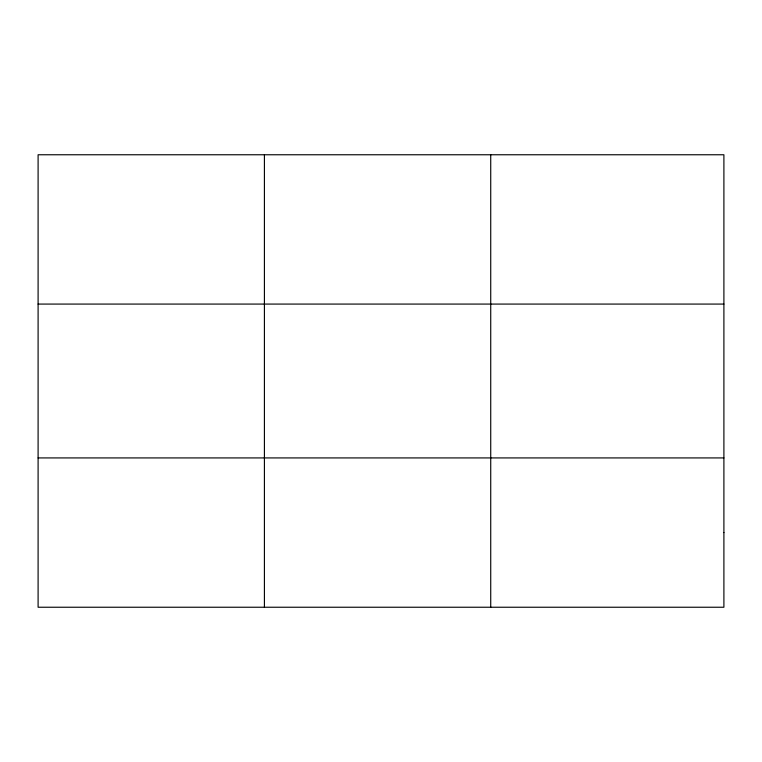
<?xml version="1.0" encoding="UTF-8"?>
<svg xmlns="http://www.w3.org/2000/svg" width="762" height="762" viewBox="0 0 762 762"><rect width="100%" height="100%" fill="white"/><g stroke="black" fill="none" stroke-linecap="round" stroke-linejoin="round"><path stroke-width="1.14" d="M264.414 607.238L264.414 154.762M490.728 607.238L490.728 154.762M38.1 304.076L723.9 304.076M38.1 457.924L723.9 457.924M723.9 532.581L723.9 607.238L38.1 607.238L38.1 154.762L723.9 154.762L723.9 532.581"/></g></svg>
